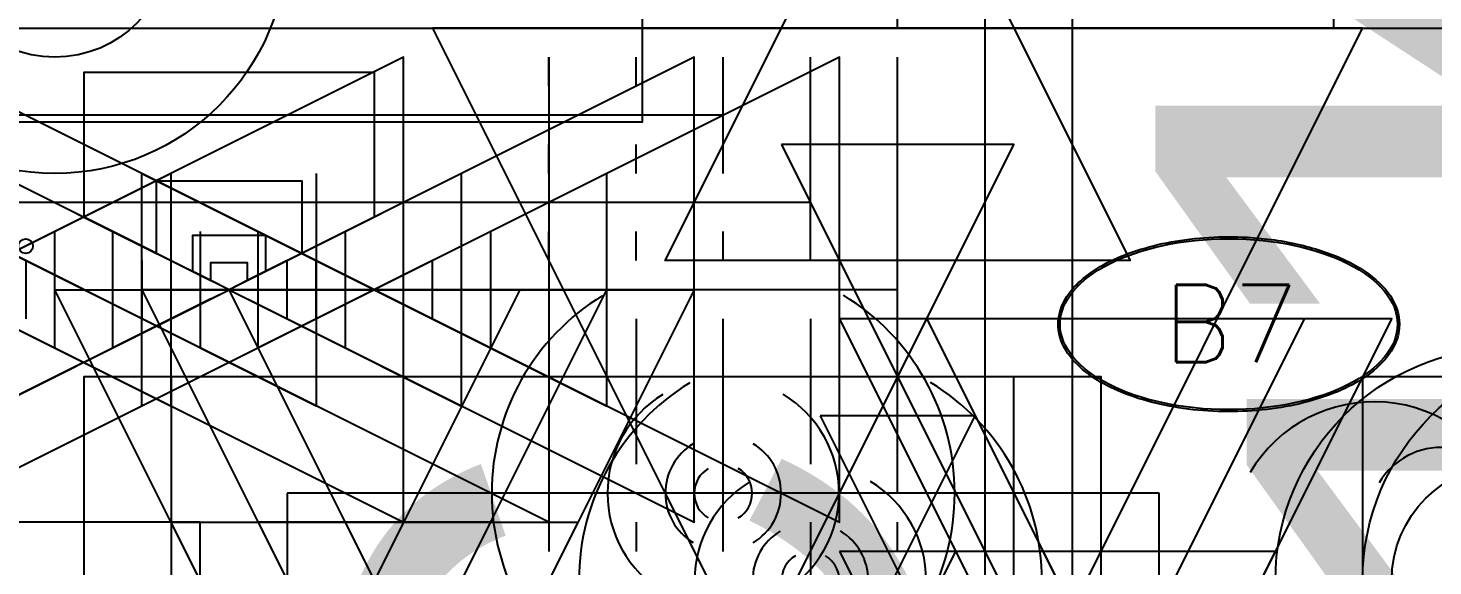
# Model space of a CAD drawing. Extents: x -6836 to 2023, y 218 to 1042.
# Drawn here: x -788.4 to -715.9, y 406 to 433.7 of the extents above; entities that cross this region are included whole.
import ezdxf
from ezdxf.enums import TextEntityAlignment as Align

# ---------------------------------------------------------------- set-up
doc = ezdxf.new("R2010")
doc.units = 0
doc.header["$LTSCALE"] = 18
doc.header["$MEASUREMENT"] = 0
doc.linetypes.add('VENT', pattern=[0.30000000000000004, 0.2, -0.1])
for name, color, linetype in [('P-14HW-N', 3, 'Continuous'), ('P-14HW-N @ 384', 3, 'Continuous'), ('P-14HWC-N', 6, 'Continuous'), ('P-14HWC-N @ 384', 6, 'Continuous'), ('P-CW-N', 4, 'Continuous'), ('P-CW-N @ 1 (1)', 4, 'Continuous'), ('P-CW-N @ 192', 4, 'Continuous'), ('P-CW-N @ 384', 4, 'Continuous'), ('P-CW-N @ 48', 4, 'Continuous'), ('P-CW-N @ 96', 4, 'Continuous'), ('P-HW-N', 1, 'Continuous'), ('P-HW-N @ 1 (1)', 1, 'Continuous'), ('P-HW-N @ 192', 1, 'Continuous'), ('P-HW-N @ 384', 1, 'Continuous'), ('P-HW-N @ 48', 1, 'Continuous'), ('P-HW-N @ 96', 1, 'Continuous'), ('P-HWC-N', 2, 'Continuous'), ('P-HWC-N @ 1 (1)', 2, 'Continuous'), ('P-HWC-N @ 128', 2, 'Continuous'), ('P-HWC-N @ 192', 2, 'Continuous'), ('P-HWC-N @ 384', 2, 'Continuous'), ('P-HWC-N @ 48', 2, 'Continuous'), ('P-HWC-N @ 768', 2, 'Continuous'), ('P-HWC-N @ 96', 2, 'Continuous'), ('P-PLBG-ITEM', 70, 'Continuous'), ('P-SAN-N', 6, 'Continuous'), ('P-SAN-N @ 1', 6, 'Continuous'), ('P-SAN-N @ 192', 6, 'Continuous'), ('P-SAN-N @ 384', 6, 'Continuous'), ('P-SAN-N @ 48', 6, 'Continuous'), ('P-SAN-N @ 96', 6, 'Continuous'), ('P-SANV-N', 5, 'VENT'), ('P-SANV-N @ 1 (1)', 5, 'VENT'), ('P-SANV-N @ 192', 5, 'VENT'), ('P-SANV-N @ 384', 5, 'VENT'), ('P-SANV-N @ 48', 5, 'VENT'), ('P-SANV-N @ 96', 5, 'VENT')]:
    doc.layers.add(name, color=color, linetype=linetype)
doc.styles.add('Arial', font='arial.ttf')
doc.styles.get("Standard").update_dxf_attribs({"font": 'txt.shx'})

# ---------------------------------------------------------------- blocks, each defined once
blk = doc.blocks.new('*U41')
blk.add_circle((0, 0), 0.03125)
blk = doc.blocks.new('*U2261')
at = {"layer": 'P-SAN-N @ 1'}
blk.add_blockref('*U41', (-787.0000000149357, 438.2428015229925), dxfattribs=at)
at = {"layer": 'P-SAN-N @ 192', "xscale": 192, "yscale": 192, "zscale": 192}
blk.add_blockref('*U41', (-787.0000000149357, 438.2428015229925), dxfattribs=at)
at = {"layer": 'P-SAN-N @ 384', "xscale": 384, "yscale": 384, "zscale": 384}
blk.add_blockref('*U41', (-787.0000000149357, 438.2428015229925), dxfattribs=at)
at = {"layer": 'P-SAN-N @ 48', "xscale": 48, "yscale": 48, "zscale": 48}
blk.add_blockref('*U41', (-787.0000000149357, 438.2428015229925), dxfattribs=at)
at = {"layer": 'P-SAN-N @ 96', "xscale": 96, "yscale": 96, "zscale": 96}
blk.add_blockref('*U41', (-787.0000000149357, 438.2428015229925), dxfattribs=at)
blk = doc.blocks.new('*U2302')
at = {"layer": 'P-HW-N @ 1 (1)', "rotation": 180}
blk.add_blockref('*U41', (-707.5000000149357, 405.2428015229925), dxfattribs=at)
at = {"layer": 'P-HW-N @ 192', "xscale": 192, "yscale": 192, "zscale": 192, "rotation": 180}
blk.add_blockref('*U41', (-707.5000000149357, 405.2428015229925), dxfattribs=at)
at = {"layer": 'P-HW-N @ 384', "xscale": 384, "yscale": 384, "zscale": 384, "rotation": 180}
blk.add_blockref('*U41', (-707.5000000149357, 405.2428015229925), dxfattribs=at)
at = {"layer": 'P-HW-N @ 48', "xscale": 48, "yscale": 48, "zscale": 48, "rotation": 180}
blk.add_blockref('*U41', (-707.5000000149357, 405.2428015229925), dxfattribs=at)
at = {"layer": 'P-HW-N @ 96', "xscale": 96, "yscale": 96, "zscale": 96, "rotation": 180}
blk.add_blockref('*U41', (-707.5000000149357, 405.2428015229925), dxfattribs=at)
blk = doc.blocks.new('*U2306')
at = {"layer": 'P-HWC-N @ 1 (1)', "rotation": 180}
blk.add_blockref('*U41', (-712.0000000149357, 405.2428015229925), dxfattribs=at)
at = {"layer": 'P-HWC-N @ 192', "xscale": 192, "yscale": 192, "zscale": 192, "rotation": 180}
blk.add_blockref('*U41', (-712.0000000149357, 405.2428015229925), dxfattribs=at)
at = {"layer": 'P-HWC-N @ 384', "xscale": 384, "yscale": 384, "zscale": 384, "rotation": 180}
blk.add_blockref('*U41', (-712.0000000149357, 405.2428015229925), dxfattribs=at)
at = {"layer": 'P-HWC-N @ 48', "xscale": 48, "yscale": 48, "zscale": 48, "rotation": 180}
blk.add_blockref('*U41', (-712.0000000149357, 405.2428015229925), dxfattribs=at)
at = {"layer": 'P-HWC-N @ 96', "xscale": 96, "yscale": 96, "zscale": 96, "rotation": 180}
blk.add_blockref('*U41', (-712.0000000149357, 405.2428015229925), dxfattribs=at)
blk = doc.blocks.new('PLMB BALL VALVES')
at = {"linetype": 'Continuous'}
blk.add_lwpolyline([(-0.06249999999977263, -0.03124999999991473), (-0.06249999999977263, 0.03124999999991463), (0.0625, -0.03124999999991473), (0.0625, 0.03124999999991472), (-0.06249999999977263, -0.03124999999991473)], dxfattribs=at)
blk = doc.blocks.new('*U2313')
at = {"layer": 'P-HW-N @ 1 (1)', "rotation": 89.99999999999999}
blk.add_blockref('PLMB BALL VALVES', (-730.0000000149357, 394.7428015229921), dxfattribs=at)
at = {"layer": 'P-HW-N @ 192', "xscale": 192.0000000000001, "yscale": 192.0000000000001, "zscale": 192.0000000000001, "rotation": 89.99999999999999}
blk.add_blockref('PLMB BALL VALVES', (-730.0000000149357, 394.7428015229921), dxfattribs=at)
at = {"layer": 'P-HW-N @ 384', "xscale": 384.0000000000001, "yscale": 384.0000000000001, "zscale": 384.0000000000001, "rotation": 89.99999999999999}
blk.add_blockref('PLMB BALL VALVES', (-730.0000000149357, 394.7428015229921), dxfattribs=at)
at = {"layer": 'P-HW-N @ 48', "xscale": 48, "yscale": 48, "zscale": 48, "rotation": 89.99999999999999}
blk.add_blockref('PLMB BALL VALVES', (-730.0000000149357, 394.7428015229921), dxfattribs=at)
at = {"layer": 'P-HW-N @ 96', "xscale": 96.00000000000003, "yscale": 96.00000000000003, "zscale": 96.00000000000003, "rotation": 89.99999999999999}
blk.add_blockref('PLMB BALL VALVES', (-730.0000000149357, 394.7428015229921), dxfattribs=at)
blk = doc.blocks.new('*U2314')
at = {"layer": 'P-CW-N @ 1 (1)', "rotation": 89.99999999999999}
blk.add_blockref('PLMB BALL VALVES', (-734.5000000149357, 394.7428015229921), dxfattribs=at)
at = {"layer": 'P-CW-N @ 192', "xscale": 192.0000000000001, "yscale": 192.0000000000001, "zscale": 192.0000000000001, "rotation": 89.99999999999999}
blk.add_blockref('PLMB BALL VALVES', (-734.5000000149357, 394.7428015229921), dxfattribs=at)
at = {"layer": 'P-CW-N @ 384', "xscale": 384.0000000000001, "yscale": 384.0000000000001, "zscale": 384.0000000000001, "rotation": 89.99999999999999}
blk.add_blockref('PLMB BALL VALVES', (-734.5000000149357, 394.7428015229921), dxfattribs=at)
at = {"layer": 'P-CW-N @ 48', "xscale": 48, "yscale": 48, "zscale": 48, "rotation": 89.99999999999999}
blk.add_blockref('PLMB BALL VALVES', (-734.5000000149357, 394.7428015229921), dxfattribs=at)
at = {"layer": 'P-CW-N @ 96', "xscale": 96.00000000000003, "yscale": 96.00000000000003, "zscale": 96.00000000000003, "rotation": 89.99999999999999}
blk.add_blockref('PLMB BALL VALVES', (-734.5000000149357, 394.7428015229921), dxfattribs=at)
blk = doc.blocks.new('*U30')
at = {"layer": 'DEFPOINTS'}
blk.add_lwpolyline([(-0.25, -0.06249999999999999), (0.25, -0.0625), (0.25, 0.0625), (-0.25, 0.0625)], close=True, dxfattribs=at)
at = {"insert": (-1.110223024625157e-16, 0.03903585436562074), "char_height": 0.078125, "width": 0.3407139839491038, "attachment_point": 2, "style": 'Arial'}
blk.add_mtext('140%%DHWC', dxfattribs=at)
blk = doc.blocks.new('*U2318')
at = {"layer": 'P-14HWC-N @ 384', "linetype": 'ByBlock', "lineweight": -2, "xscale": 384, "yscale": 384, "zscale": 384, "rotation": 89.99999999999999}
blk.add_blockref('*U30', (-757.0000000149357, 319.7428015229925), dxfattribs=at)
blk = doc.blocks.new('*U18')
at = {"layer": 'DEFPOINTS'}
blk.add_lwpolyline([(-0.25, -0.06249999999999999), (0.25, -0.0625), (0.25, 0.0625), (-0.25, 0.0625)], close=True, dxfattribs=at)
at = {"insert": (-5.551115123125783e-17, 0.03956876705320601), "char_height": 0.078125, "width": 0.2237833603342428, "attachment_point": 2, "style": 'Arial'}
blk.add_mtext('140%%DHW', dxfattribs=at)
blk = doc.blocks.new('*U2319')
at = {"layer": 'P-14HW-N @ 384', "linetype": 'ByBlock', "lineweight": -2, "xscale": 384, "yscale": 384, "zscale": 384, "rotation": 89.99999999999999}
blk.add_blockref('*U18', (-761.5000000149357, 319.7428015229925), dxfattribs=at)
blk = doc.blocks.new('*U2325')
at = {"layer": 'P-HWC-N @ 1 (1)'}
blk.add_blockref('PLMB BALL VALVES', (-793.0000000149357, 420.2428015229925), dxfattribs=at)
at = {"layer": 'P-HWC-N @ 192', "xscale": 192, "yscale": 192, "zscale": 192}
blk.add_blockref('PLMB BALL VALVES', (-793.0000000149357, 420.2428015229925), dxfattribs=at)
at = {"layer": 'P-HWC-N @ 384', "xscale": 384, "yscale": 384, "zscale": 384}
blk.add_blockref('PLMB BALL VALVES', (-793.0000000149357, 420.2428015229925), dxfattribs=at)
at = {"layer": 'P-HWC-N @ 48', "xscale": 48, "yscale": 48, "zscale": 48}
blk.add_blockref('PLMB BALL VALVES', (-793.0000000149357, 420.2428015229925), dxfattribs=at)
at = {"layer": 'P-HWC-N @ 96', "xscale": 96, "yscale": 96, "zscale": 96}
blk.add_blockref('PLMB BALL VALVES', (-793.0000000149357, 420.2428015229925), dxfattribs=at)
blk = doc.blocks.new('CHECK VALVE')
at = {"linetype": 'Continuous'}
blk.add_lwpolyline([(0.0625, 0.0625, 0, 0.02734375, 0), (0.004140429033668624, 0.0625, 0, 0, 0), (0.004140429033668624, 0.0625, 0, 0, 0), (-0.06249999999977263, 0.0625, 0, 0, 0)], format="xyseb", dxfattribs=at)
blk.add_lwpolyline([(0.0625, 0.03125), (0.0625, -0.03125), (-0.0625, 0.03125), (-0.0625, -0.03125)], dxfattribs=at)
blk.add_circle((-0.0625, 0.046875), 0.007812499999988433, dxfattribs=at)
blk = doc.blocks.new('*U2326')
at = {"layer": 'P-HWC-N @ 1 (1)'}
blk.add_blockref('CHECK VALVE', (-785.5000000149357, 420.2428015229925), dxfattribs=at)
at = {"layer": 'P-HWC-N @ 192', "xscale": 192, "yscale": 192, "zscale": 192}
blk.add_blockref('CHECK VALVE', (-785.5000000149357, 420.2428015229925), dxfattribs=at)
at = {"layer": 'P-HWC-N @ 384', "xscale": 384, "yscale": 384, "zscale": 384}
blk.add_blockref('CHECK VALVE', (-785.5000000149357, 420.2428015229925), dxfattribs=at)
at = {"layer": 'P-HWC-N @ 48', "xscale": 48, "yscale": 48, "zscale": 48}
blk.add_blockref('CHECK VALVE', (-785.5000000149357, 420.2428015229925), dxfattribs=at)
at = {"layer": 'P-HWC-N @ 96', "xscale": 96, "yscale": 96, "zscale": 96}
blk.add_blockref('CHECK VALVE', (-785.5000000149357, 420.2428015229925), dxfattribs=at)
blk = doc.blocks.new('*U67')
at = {"linetype": 'Continuous'}
for points in [[(-0.01950223899833947, -0.009751119128395658), (-0.06250000047529625, -0.03124999904940751), (-0.06249999952470375, 0.03125000095059249), (-0.01950223850397403, 0.009751119622759319)], [(0.01950223850397226, -0.009751119622759319), (0.06249999952470375, -0.03125000095059249), (0.06250000047529625, 0.03124999904940751), (0.0195022389983377, 0.009751119128395658)], [(-0.01950223850397423, 0.00975111962275942), (-0.01950223850397423, 0.02925335812675912), (0.0195022389983379, 0.02925335812675912), (0.0195022389983379, 0.00975111912839576)], [(-0.01950223850397562, -0.009751119622759222), (4.943599696272116e-10, -4.943635590677493e-10), (-0.01950223800961018, 0.009751119128395755)], [(0.01950223899833789, 0.009751119128395757), (4.943647435862175e-10, -4.943635590677493e-10), (0.01950223949270333, -0.00975111962275922)]]:
    blk.add_lwpolyline(points, dxfattribs=at)
blk = doc.blocks.new('*U2327')
at = {"layer": 'P-HWC-N @ 1 (1)'}
blk.add_blockref('*U67', (-778.0000000149357, 420.2428015229925), dxfattribs=at)
at = {"layer": 'P-HWC-N @ 192', "xscale": 192, "yscale": 192, "zscale": 192}
blk.add_blockref('*U67', (-778.0000000149357, 420.2428015229925), dxfattribs=at)
at = {"layer": 'P-HWC-N @ 384', "xscale": 384, "yscale": 384, "zscale": 384}
blk.add_blockref('*U67', (-778.0000000149357, 420.2428015229925), dxfattribs=at)
at = {"layer": 'P-HWC-N @ 48', "xscale": 48, "yscale": 48, "zscale": 48}
blk.add_blockref('*U67', (-778.0000000149357, 420.2428015229925), dxfattribs=at)
at = {"layer": 'P-HWC-N @ 96', "xscale": 96, "yscale": 96, "zscale": 96}
blk.add_blockref('*U67', (-778.0000000149357, 420.2428015229925), dxfattribs=at)
blk = doc.blocks.new('*U2328')
at = {"layer": 'P-HWC-N @ 1 (1)'}
blk.add_blockref('PLMB BALL VALVES', (-770.5000000149357, 420.2428015229925), dxfattribs=at)
at = {"layer": 'P-HWC-N @ 192', "xscale": 192, "yscale": 192, "zscale": 192}
blk.add_blockref('PLMB BALL VALVES', (-770.5000000149357, 420.2428015229925), dxfattribs=at)
at = {"layer": 'P-HWC-N @ 384', "xscale": 384, "yscale": 384, "zscale": 384}
blk.add_blockref('PLMB BALL VALVES', (-770.5000000149357, 420.2428015229925), dxfattribs=at)
at = {"layer": 'P-HWC-N @ 48', "xscale": 48, "yscale": 48, "zscale": 48}
blk.add_blockref('PLMB BALL VALVES', (-770.5000000149357, 420.2428015229925), dxfattribs=at)
at = {"layer": 'P-HWC-N @ 96', "xscale": 96, "yscale": 96, "zscale": 96}
blk.add_blockref('PLMB BALL VALVES', (-770.5000000149357, 420.2428015229925), dxfattribs=at)
blk = doc.blocks.new('*U51')
for start, end in [(121.274325396742, 238.7256746032579), (301.4341766631704, 58.56582333682955)]:
    blk.add_arc((0, 0), 0.03111555437015312, start, end)
blk = doc.blocks.new('*U2332')
at = {"layer": 'P-HW-N @ 1 (1)', "rotation": 180}
blk.add_blockref('*U51', (-752.5000000149357, 409.7428015229925), dxfattribs=at)
at = {"layer": 'P-HW-N @ 192', "xscale": 192, "yscale": 192, "zscale": 192, "rotation": 180}
blk.add_blockref('*U51', (-752.5000000149357, 409.7428015229925), dxfattribs=at)
at = {"layer": 'P-HW-N @ 384', "xscale": 384, "yscale": 384, "zscale": 384, "rotation": 180}
blk.add_blockref('*U51', (-752.5000000149357, 409.7428015229925), dxfattribs=at)
at = {"layer": 'P-HW-N @ 48', "xscale": 48, "yscale": 48, "zscale": 48, "rotation": 180}
blk.add_blockref('*U51', (-752.5000000149357, 409.7428015229925), dxfattribs=at)
at = {"layer": 'P-HW-N @ 96', "xscale": 96, "yscale": 96, "zscale": 96, "rotation": 180}
blk.add_blockref('*U51', (-752.5000000149357, 409.7428015229925), dxfattribs=at)
blk = doc.blocks.new('*U2333')
at = {"layer": 'P-CW-N @ 1 (1)', "rotation": 180}
blk.add_blockref('*U51', (-748.0000000149357, 405.2428015229925), dxfattribs=at)
at = {"layer": 'P-CW-N @ 192', "xscale": 192, "yscale": 192, "zscale": 192, "rotation": 180}
blk.add_blockref('*U51', (-748.0000000149357, 405.2428015229925), dxfattribs=at)
at = {"layer": 'P-CW-N @ 384', "xscale": 384, "yscale": 384, "zscale": 384, "rotation": 180}
blk.add_blockref('*U51', (-748.0000000149357, 405.2428015229925), dxfattribs=at)
at = {"layer": 'P-CW-N @ 48', "xscale": 48, "yscale": 48, "zscale": 48, "rotation": 180}
blk.add_blockref('*U51', (-748.0000000149357, 405.2428015229925), dxfattribs=at)
at = {"layer": 'P-CW-N @ 96', "xscale": 96, "yscale": 96, "zscale": 96, "rotation": 180}
blk.add_blockref('*U51', (-748.0000000149357, 405.2428015229925), dxfattribs=at)
blk = doc.blocks.new('*U2334')
at = {"layer": 'P-CW-N @ 1 (1)', "rotation": 89.99999999999999}
blk.add_blockref('PLMB BALL VALVES', (-770.5000000149357, 396.2428015229925), dxfattribs=at)
at = {"layer": 'P-CW-N @ 192', "xscale": 192, "yscale": 192, "zscale": 192, "rotation": 89.99999999999999}
blk.add_blockref('PLMB BALL VALVES', (-770.5000000149357, 396.2428015229925), dxfattribs=at)
at = {"layer": 'P-CW-N @ 384', "xscale": 384, "yscale": 384, "zscale": 384, "rotation": 89.99999999999999}
blk.add_blockref('PLMB BALL VALVES', (-770.5000000149357, 396.2428015229925), dxfattribs=at)
at = {"layer": 'P-CW-N @ 48', "xscale": 48, "yscale": 48, "zscale": 48, "rotation": 90}
blk.add_blockref('PLMB BALL VALVES', (-770.5000000149357, 396.2428015229925), dxfattribs=at)
at = {"layer": 'P-CW-N @ 96', "xscale": 96, "yscale": 96, "zscale": 96, "rotation": 89.99999999999999}
blk.add_blockref('PLMB BALL VALVES', (-770.5000000149357, 396.2428015229925), dxfattribs=at)
blk = doc.blocks.new('*U2335')
at = {"layer": 'P-HW-N @ 1 (1)', "rotation": 270}
blk.add_blockref('PLMB BALL VALVES', (-775.0000000149357, 396.2428015229925), dxfattribs=at)
at = {"layer": 'P-HW-N @ 192', "xscale": 192, "yscale": 192, "zscale": 192, "rotation": 270}
blk.add_blockref('PLMB BALL VALVES', (-775.0000000149357, 396.2428015229925), dxfattribs=at)
at = {"layer": 'P-HW-N @ 384', "xscale": 384, "yscale": 384, "zscale": 384, "rotation": 270}
blk.add_blockref('PLMB BALL VALVES', (-775.0000000149357, 396.2428015229925), dxfattribs=at)
at = {"layer": 'P-HW-N @ 48', "xscale": 48, "yscale": 48, "zscale": 48, "rotation": 270}
blk.add_blockref('PLMB BALL VALVES', (-775.0000000149357, 396.2428015229925), dxfattribs=at)
at = {"layer": 'P-HW-N @ 96', "xscale": 96, "yscale": 96, "zscale": 96, "rotation": 270}
blk.add_blockref('PLMB BALL VALVES', (-775.0000000149357, 396.2428015229925), dxfattribs=at)
blk = doc.blocks.new('*U2336')
at = {"layer": 'P-HWC-N @ 1 (1)', "rotation": 270}
blk.add_blockref('PLMB BALL VALVES', (-766.0000000149357, 396.2428015229925), dxfattribs=at)
at = {"layer": 'P-HWC-N @ 192', "xscale": 192, "yscale": 192, "zscale": 192, "rotation": 270}
blk.add_blockref('PLMB BALL VALVES', (-766.0000000149357, 396.2428015229925), dxfattribs=at)
at = {"layer": 'P-HWC-N @ 384', "xscale": 384, "yscale": 384, "zscale": 384, "rotation": 270}
blk.add_blockref('PLMB BALL VALVES', (-766.0000000149357, 396.2428015229925), dxfattribs=at)
at = {"layer": 'P-HWC-N @ 48', "xscale": 48, "yscale": 48, "zscale": 48, "rotation": 270}
blk.add_blockref('PLMB BALL VALVES', (-766.0000000149357, 396.2428015229925), dxfattribs=at)
at = {"layer": 'P-HWC-N @ 96', "xscale": 96, "yscale": 96, "zscale": 96, "rotation": 270}
blk.add_blockref('PLMB BALL VALVES', (-766.0000000149357, 396.2428015229925), dxfattribs=at)
blk = doc.blocks.new('*U13')
at = {"linetype": 'Continuous'}
blk.add_lwpolyline([(-0.05555774199920424, -0.05555774199920421), (0.05555774199920421, -0.05555774199920424), (0.05555774199920425, 0.05555774199920421), (-0.05555774199920416, 0.05555774199920427)], close=True, dxfattribs=at)
at = {"color": 7, "linetype": 'Continuous'}
blk.add_circle((0, 0), 0.01, dxfattribs=at)
blk = doc.blocks.new('*U2337')
at = {"layer": 'P-SAN-N @ 1'}
blk.add_blockref('*U13', (-778.0000000149357, 450.2428015229925), dxfattribs=at)
at = {"layer": 'P-SAN-N @ 192', "xscale": 192, "yscale": 192, "zscale": 192}
blk.add_blockref('*U13', (-778.0000000149357, 450.2428015229925), dxfattribs=at)
at = {"layer": 'P-SAN-N @ 384', "xscale": 384, "yscale": 384, "zscale": 384}
blk.add_blockref('*U13', (-778.0000000149357, 450.2428015229925), dxfattribs=at)
at = {"layer": 'P-SAN-N @ 48', "xscale": 48, "yscale": 48, "zscale": 48}
blk.add_blockref('*U13', (-778.0000000149357, 450.2428015229925), dxfattribs=at)
at = {"layer": 'P-SAN-N @ 96', "xscale": 96, "yscale": 96, "zscale": 96}
blk.add_blockref('*U13', (-778.0000000149357, 450.2428015229925), dxfattribs=at)
blk = doc.blocks.new('*U16')
at = {"layer": 'DEFPOINTS'}
blk.add_lwpolyline([(-0.15625, -0.0625), (0.15625, -0.0625), (0.15625, 0.0625), (-0.15625, 0.0625)], close=True, dxfattribs=at)
blk = doc.blocks.new('*U2402')
at = {"layer": 'P-HWC-N @ 384', "linetype": 'ByBlock', "lineweight": -2, "xscale": 384, "yscale": 384, "zscale": 384, "rotation": 89.99999999999999}
blk.add_blockref('*U16', (-697.0000000149357, 493.7428015229925), dxfattribs=at)
blk = doc.blocks.new('*U2403')
at = {"layer": 'P-14HWC-N @ 384', "linetype": 'ByBlock', "lineweight": -2, "xscale": 384, "yscale": 384, "zscale": 384, "rotation": 89.99999999999999}
blk.add_blockref('*U30', (-710.5000000149357, 493.7428015229925), dxfattribs=at)
blk = doc.blocks.new('*U2404')
at = {"layer": 'P-14HW-N @ 384', "linetype": 'ByBlock', "lineweight": -2, "xscale": 384, "yscale": 384, "zscale": 384, "rotation": 89.99999999999999}
blk.add_blockref('*U18', (-715.0000000149357, 493.7428015229925), dxfattribs=at)
blk = doc.blocks.new('*U2408')
at = {"layer": 'P-HWC-N @ 384', "linetype": 'ByBlock', "lineweight": -2, "xscale": 384, "yscale": 384, "zscale": 384}
blk.add_blockref('*U16', (-659.5000000149357, 391.7428015229925), dxfattribs=at)
blk = doc.blocks.new('*U120')
for p, q in [((-0.0625, 9.505924936092924e-10), (-0.09375, 9.505924974363136e-10)), ((0.0625000009887199, 2.00678804205732e-09), (0.09375000098871988, 2.534885816638908e-09))]:
    blk.add_line(p, q)
at = {"linetype": 'Continuous'}
for points in [[(-0.2187499999997726, 0.03125000095050724), (-0.09375, -0.03124999904932224), (-0.09375, 0.03125000095050724), (-0.2187499999997726, -0.03124999904932224), (-0.2187499999997726, 0.03125000095050724)], [(-0.01950223899833947, -0.009751119128395658), (-0.06250000047529625, -0.03124999904940751), (-0.06249999952470375, 0.03125000095059249), (-0.01950223850397403, 0.009751119622759319)], [(0.01950223850397226, -0.009751119622759319), (0.06249999952470375, -0.03125000095059249), (0.06250000047529625, 0.03124999904940751), (0.0195022389983377, 0.009751119128395658)], [(0.2187500004603947, 0.03125000464719163), (0.09375000151681766, -0.03124999746502892), (0.09375000046062211, 0.03125000253480055), (0.2187500015165903, -0.03124999535263783), (0.2187500004603947, 0.03125000464719163)], [(-0.01950223850397423, 0.00975111962275942), (-0.01950223850397423, 0.02925335812675912), (0.0195022389983379, 0.02925335812675912), (0.0195022389983379, 0.00975111912839576)], [(-0.01950223850397562, -0.009751119622759222), (4.943599696272116e-10, -4.943635590677493e-10), (-0.01950223800961018, 0.009751119128395755)], [(0.01950223899833789, 0.009751119128395757), (4.943647435862175e-10, -4.943635590677493e-10), (0.01950223949270333, -0.00975111962275922)]]:
    blk.add_lwpolyline(points, dxfattribs=at)
blk = doc.blocks.new('*U2487')
at = {"layer": 'P-HWC-N @ 128', "xscale": 128, "yscale": 128, "zscale": 128, "rotation": 89.99999999999999}
blk.add_blockref('*U120', (-743.5000000149357, 385.7428015229925), dxfattribs=at)
at = {"layer": 'P-HWC-N @ 192', "xscale": 192.0000000000001, "yscale": 192.0000000000001, "zscale": 192.0000000000001, "rotation": 89.99999999999999}
blk.add_blockref('*U120', (-743.5000000149357, 385.7428015229925), dxfattribs=at)
at = {"layer": 'P-HWC-N @ 384', "xscale": 384.0000000000001, "yscale": 384.0000000000001, "zscale": 384.0000000000001, "rotation": 89.99999999999999}
blk.add_blockref('*U120', (-743.5000000149357, 385.7428015229925), dxfattribs=at)
at = {"layer": 'P-HWC-N @ 768', "xscale": 768.0000000000002, "yscale": 768.0000000000002, "zscale": 768.0000000000002, "rotation": 89.99999999999999}
blk.add_blockref('*U120', (-743.5000000149357, 385.7428015229925), dxfattribs=at)
at = {"layer": 'P-HWC-N @ 96', "xscale": 96.00000000000003, "yscale": 96.00000000000003, "zscale": 96.00000000000003, "rotation": 89.99999999999999}
blk.add_blockref('*U120', (-743.5000000149357, 385.7428015229925), dxfattribs=at)
blk = doc.blocks.new('continuation')
blk.add_lwpolyline([(-0.002788043109108726, -0.03465576865603624, -0.6251024259306418), (4.252908789026399e-13, 1.409705685517793e-13, 0.6251024259306432), (0.002788043109534089, 0.03465576865617724)], format="xyb")
blk = doc.blocks.new('*U2490')
at = {"layer": 'P-SANV-N @ 1 (1)', "rotation": 270}
blk.add_blockref('continuation', (-712.0000000149357, 409.7428015229925), dxfattribs=at)
at = {"layer": 'P-SANV-N @ 192', "xscale": 192, "yscale": 192, "zscale": 192, "rotation": 270}
blk.add_blockref('continuation', (-712.0000000149357, 409.7428015229925), dxfattribs=at)
at = {"layer": 'P-SANV-N @ 384', "xscale": 384, "yscale": 384, "zscale": 384, "rotation": 270}
blk.add_blockref('continuation', (-712.0000000149357, 409.7428015229925), dxfattribs=at)
at = {"layer": 'P-SANV-N @ 48', "xscale": 48, "yscale": 48, "zscale": 48, "rotation": 270}
blk.add_blockref('continuation', (-712.0000000149357, 409.7428015229925), dxfattribs=at)
at = {"layer": 'P-SANV-N @ 96', "xscale": 96, "yscale": 96, "zscale": 96, "rotation": 270}
blk.add_blockref('continuation', (-712.0000000149357, 409.7428015229925), dxfattribs=at)

msp = doc.modelspace()

# ---------------------------------------------------------------- linework, layer by layer
at = {"layer": 'P-14HW-N'}
for p, q in [((-761.5000000149357, 430.7428015229925), (-761.5000000149357, 432.2428015229925)), ((-761.5000000149357, 426.2428015229925), (-761.5000000149357, 427.7428015229925)), ((-761.5000000149357, 421.7428015229925), (-761.5000000149357, 423.2428015229925)), ((-761.5000000149357, 418.7428015229925), (-761.5000000149357, 411.2428015229925)), ((-761.5000000149357, 408.2428015229925), (-761.5000000149357, 406.7428015229925))]:
    msp.add_line(p, q, dxfattribs=at)
at = {"layer": 'P-14HWC-N'}
for p, q in [((-757.0000000149357, 430.7428015229925), (-757.0000000149357, 432.2428015229927)), ((-757.0000000149357, 426.2428015229925), (-757.0000000149357, 427.7428015229925)), ((-757.0000000149357, 421.7428015229925), (-757.0000000149357, 423.2428015229925)), ((-757.0000000149357, 418.7428015229925), (-757.0000000149357, 411.2428015229925)), ((-757.0000000149357, 408.2428015229925), (-757.0000000149357, 406.7428015229925))]:
    msp.add_line(p, q, dxfattribs=at)
at = {"layer": 'P-CW-N'}
for p, q in [((-748.0000000149357, 421.7428015229925), (-748.0000000149357, 432.2428015229925)), ((-748.0000000149357, 424.7428015229925), (-815.5000000149357, 424.7428015229925)), ((-748.0000000149357, 418.7428015229925), (-748.0000000149357, 411.2428015229925)), ((-748.0000000149357, 408.2428015229925), (-748.0000000149357, 402.2428015229925))]:
    msp.add_line(p, q, dxfattribs=at)
at = {"layer": 'P-HW-N'}
for p, q in [((-752.5000000149357, 426.2428015229925), (-752.5000000149357, 432.2428015229925)), ((-752.5000000149357, 429.2428015229925), (-815.5000000149357, 429.2428015229925)), ((-752.5000000149357, 421.7428015229925), (-752.5000000149357, 423.2428015229925)), ((-752.5000000149357, 406.7428015229925), (-752.5000000149357, 418.7428015229925)), ((-775.0000000149357, 409.7428015229925), (-775.0000000149357, 399.2428015229925)), ((-754.0000000149357, 409.7428015229925), (-775.0000000149357, 409.7428015229925)), ((-730.0000000149357, 409.7428015229925), (-751.0000000149357, 409.7428015229925)), ((-730.0000000149357, 397.7428015229921), (-730.0000000149357, 409.7428015229925)), ((-779.5000000149357, 408.2428015229925), (-797.5000000149357, 408.2428015229925)), ((-779.5000000149357, 385.7428015229925), (-779.5000000149357, 408.2428015229925))]:
    msp.add_line(p, q, dxfattribs=at)
at = {"layer": 'P-HWC-N'}
for p, q in [((-743.5000000149357, 411.2428015229925), (-743.5000000149357, 432.2428015229925)), ((-782.5000000149357, 420.2428015229925), (-781.0000000149357, 420.2428015229925)), ((-775.0000000149357, 420.2428015229925), (-773.5000000149357, 420.2428015229925)), ((-743.5000000149357, 420.2428015229925), (-767.5000000149357, 420.2428015229925)), ((-743.5000000149357, 406.7428015229925), (-743.5000000149357, 408.2428015229925))]:
    msp.add_line(p, q, dxfattribs=at)
at = {"layer": 'P-PLBG-ITEM'}
msp.add_ellipse((-726.4071735300149, 418.4642252714673), major_axis=(-8.707126973906554, 0), ratio=0.506426732278886, dxfattribs=at)
msp.add_open_spline([(-735.2143005039211, 418.4642252714673), (-735.2143005039211, 418.0815594110734), (-735.1193411359891, 417.699279484988), (-734.5884384793239, 416.6427401488863), (-733.9259427345219, 416.0064881263509), (-732.120374853579, 414.9566956691308), (-730.9772067335252, 414.5435648595244), (-728.4473579967694, 414.0216510185353), (-727.062611693591, 413.9134869853315), (-724.3425174706349, 414.0246753331123), (-723.0093369257047, 414.2439060084178), (-720.6745740704464, 414.965461724777), (-719.6745712617981, 415.4668936626485), (-718.3343646272265, 416.5603961396378), (-717.912872718653, 417.1253523719085), (-717.5612974686292, 418.2071859745602), (-717.560572227329, 418.7146087771728), (-717.8762617228008, 419.6948081338053), (-718.1908661322136, 420.1668979434733), (-719.09120117372, 421.0290266669222), (-719.6770828770414, 421.419576039367), (-721.0595416673277, 422.0843669760698), (-721.8560097715372, 422.3584292883836), (-723.5782997008896, 422.763447039112), (-724.5038142650419, 422.8942890420772), (-726.7667715829493, 423.0207833941404), (-728.1195633602915, 422.9399122747925), (-730.62170607996, 422.4843879244031), (-731.7693127806479, 422.1102123155763), (-733.6313739494785, 421.1390049406164), (-734.3455791116767, 420.5426585131099), (-735.0613857264552, 419.4325417434652), (-735.2143005039211, 418.9489246391151), (-735.2143005039211, 418.4642252714673)], degree=3, knots=[0, 0, 0, 0, 0.2491863729630233, 0.2491863729630233, 0.7165700979055497, 0.7165700979055497, 1.183953822848076, 1.183953822848076, 1.651337547790602, 1.651337547790602, 2.118721272733129, 2.118721272733129, 2.586104997675655, 2.586104997675655, 2.978475893237257, 2.978475893237257, 3.303272131703904, 3.303272131703904, 3.62806837017055, 3.62806837017055, 3.952864608637196, 3.952864608637196, 4.277660847103841, 4.277660847103841, 4.602457085570487, 4.602457085570487, 5.057490129343147, 5.057490129343147, 5.512523173115808, 5.512523173115808, 5.967556216888468, 5.967556216888468, 6.283185307179586, 6.283185307179586, 6.283185307179586, 6.283185307179586], dxfattribs=at)
at = {"layer": 'P-SAN-N'}
msp.add_line((-815.5000000149357, 433.7428015229925), (-712.0000000149357, 433.7428015229925), dxfattribs=at)

# ---------------------------------------------------------------- block references
at = {"layer": 'P-14HW-N'}
for name in ['*U2404', '*U2319']:
    msp.add_blockref(name, (0, 0), dxfattribs=at)
at = {"layer": 'P-14HWC-N'}
for name in ['*U2403', '*U2318']:
    msp.add_blockref(name, (0, 0), dxfattribs=at)
at = {"layer": 'P-CW-N'}
for name in ['*U2334', '*U2314', '*U2333']:
    msp.add_blockref(name, (0, 0), dxfattribs=at)
at = {"layer": 'P-HW-N'}
for name in ['*U2335', '*U2332', '*U2313', '*U2302']:
    msp.add_blockref(name, (0, 0), dxfattribs=at)
at = {"layer": 'P-HWC-N'}
for name in ['*U2487', '*U2402', '*U2326', '*U2325', '*U2327', '*U2328', '*U2336', '*U2306', '*U2408']:
    msp.add_blockref(name, (0, 0), dxfattribs=at)
at = {"layer": 'P-SAN-N'}
for name in ['*U2337', '*U2261']:
    msp.add_blockref(name, (0, 0), dxfattribs=at)
at = {"layer": 'P-SANV-N'}
msp.add_blockref('*U2490', (0, 0), dxfattribs=at)

# ---------------------------------------------------------------- texts
at = {"layer": 'P-PLBG-ITEM'}
msp.add_text('B7', height=4, dxfattribs=at).set_placement((-726.2990923487355, 418.4976887211283), align=Align.MIDDLE_CENTER)

doc.saveas('drawing.dxf')
